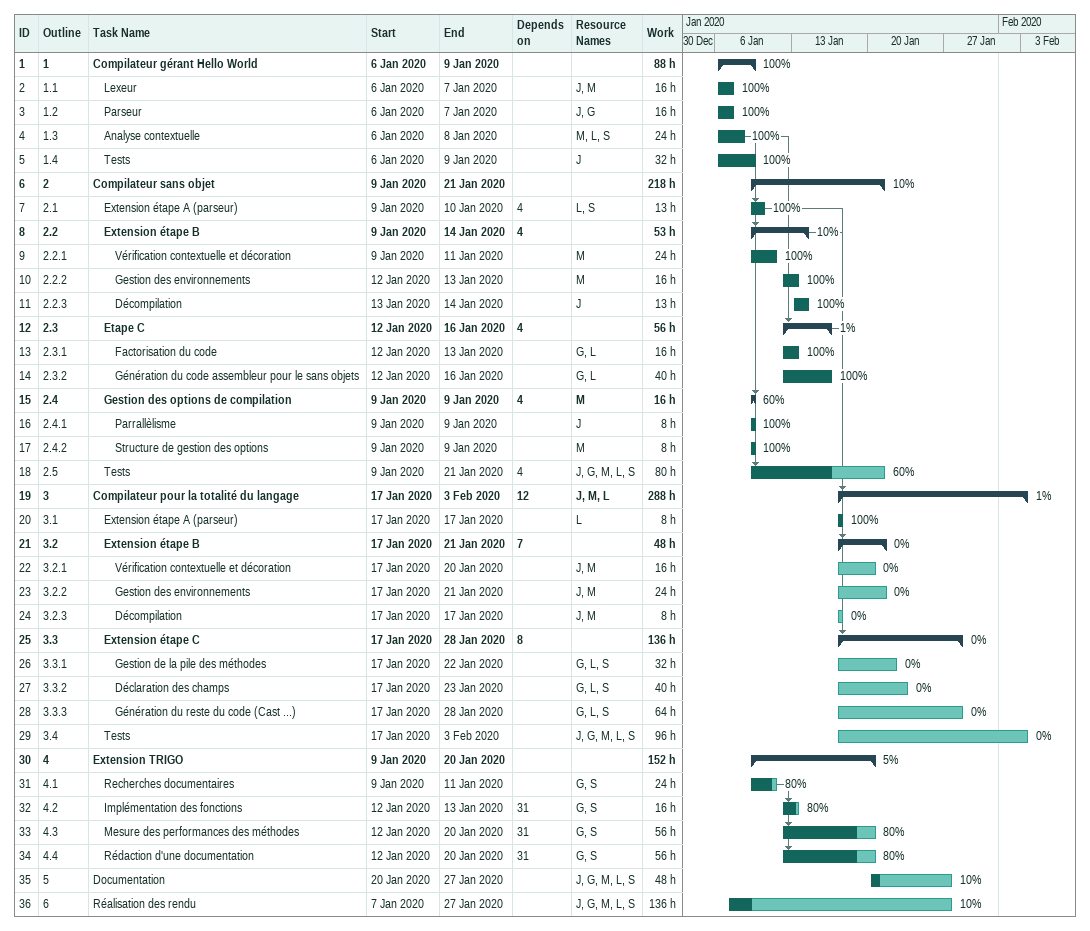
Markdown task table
| ID | WBS | Task | Start | Finish | Predecessors | Resources | % complete | Work (h) |
|---|---|---|---|---|---|---|---|---|
| 1 | 1 | **Compilateur gérant Hello World** | 2020-01-06 | 2020-01-09 |  |  | 100 | 88 |
| 2 | 1.1 | Lexeur | 2020-01-06 | 2020-01-07 |  | J, M | 100 | 16 |
| 3 | 1.2 | Parseur | 2020-01-06 | 2020-01-07 |  | J, G | 100 | 16 |
| 4 | 1.3 | Analyse contextuelle | 2020-01-06 | 2020-01-08 |  | M, L, S | 100 | 24 |
| 5 | 1.4 | Tests | 2020-01-06 | 2020-01-09 |  | J | 100 | 32 |
| 6 | 2 | **Compilateur sans objet** | 2020-01-09 | 2020-01-21 |  |  | 10 | 218 |
| 7 | 2.1 | Extension étape A (parseur) | 2020-01-09 | 2020-01-10 | 4 | L, S | 100 | 13 |
| 8 | 2.2 | **Extension étape B** | 2020-01-09 | 2020-01-14 | 4 |  | 10 | 53 |
| 9 | 2.2.1 | Vérification contextuelle et décoration | 2020-01-09 | 2020-01-11 |  | M | 100 | 24 |
| 10 | 2.2.2 | Gestion des environnements | 2020-01-12 | 2020-01-13 |  | M | 100 | 16 |
| 11 | 2.2.3 | Décompilation | 2020-01-13 | 2020-01-14 |  | J | 100 | 13 |
| 12 | 2.3 | **Etape C** | 2020-01-12 | 2020-01-16 | 4 |  | 1 | 56 |
| 13 | 2.3.1 | Factorisation du code | 2020-01-12 | 2020-01-13 |  | G, L | 100 | 16 |
| 14 | 2.3.2 | Génération du code assembleur pour le sans objets | 2020-01-12 | 2020-01-16 |  | G, L | 100 | 40 |
| 15 | 2.4 | **Gestion des options de compilation** | 2020-01-09 | 2020-01-09 | 4 | M | 60 | 16 |
| 16 | 2.4.1 | Parrallèlisme | 2020-01-09 | 2020-01-09 |  | J | 100 | 8 |
| 17 | 2.4.2 | Structure de gestion des options | 2020-01-09 | 2020-01-09 |  | M | 100 | 8 |
| 18 | 2.5 | Tests | 2020-01-09 | 2020-01-21 | 4 | J, G, M, L, S | 60 | 80 |
| 19 | 3 | **Compilateur pour la totalité du langage** | 2020-01-17 | 2020-02-03 | 12 | J, M, L | 1 | 288 |
| 20 | 3.1 | Extension étape A (parseur) | 2020-01-17 | 2020-01-17 |  | L | 100 | 8 |
| 21 | 3.2 | **Extension étape B** | 2020-01-17 | 2020-01-21 | 7 |  | 0 | 48 |
| 22 | 3.2.1 | Vérification contextuelle et décoration | 2020-01-17 | 2020-01-20 |  | J, M | 0 | 16 |
| 23 | 3.2.2 | Gestion des environnements | 2020-01-17 | 2020-01-21 |  | J, M | 0 | 24 |
| 24 | 3.2.3 | Décompilation | 2020-01-17 | 2020-01-17 |  | J, M | 0 | 8 |
| 25 | 3.3 | **Extension étape C** | 2020-01-17 | 2020-01-28 | 8 |  | 0 | 136 |
| 26 | 3.3.1 | Gestion de la pile des méthodes | 2020-01-17 | 2020-01-22 |  | G, L, S | 0 | 32 |
| 27 | 3.3.2 | Déclaration des champs | 2020-01-17 | 2020-01-23 |  | G, L, S | 0 | 40 |
| 28 | 3.3.3 | Génération du reste du code (Cast ...) | 2020-01-17 | 2020-01-28 |  | G, L, S | 0 | 64 |
| 29 | 3.4 | Tests | 2020-01-17 | 2020-02-03 |  | J, G, M, L, S | 0 | 96 |
| 30 | 4 | **Extension TRIGO** | 2020-01-09 | 2020-01-20 |  |  | 5 | 152 |
| 31 | 4.1 | Recherches documentaires | 2020-01-09 | 2020-01-11 |  | G, S | 80 | 24 |
| 32 | 4.2 | Implémentation des fonctions | 2020-01-12 | 2020-01-13 | 31 | G, S | 80 | 16 |
| 33 | 4.3 | Mesure des performances des méthodes | 2020-01-12 | 2020-01-20 | 31 | G, S | 80 | 56 |
| 34 | 4.4 | Rédaction d'une documentation | 2020-01-12 | 2020-01-20 | 31 | G, S | 80 | 56 |
| 35 | 5 | Documentation | 2020-01-20 | 2020-01-27 |  | J, G, M, L, S | 10 | 48 |
| 36 | 6 | Réalisation des rendu | 2020-01-07 | 2020-01-27 |  | J, G, M, L, S | 10 | 136 |
